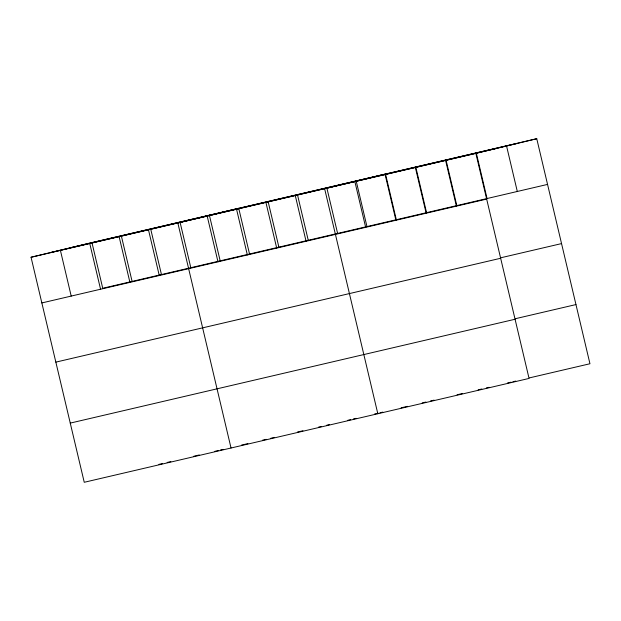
<?xml version="1.0" encoding="UTF-8"?>
<svg xmlns="http://www.w3.org/2000/svg" width="621" height="621" viewBox="0 0 621 621"><rect width="100%" height="100%" fill="white"/><g stroke="black" fill="none" stroke-linecap="round" stroke-linejoin="round"><path stroke-width="0.93" d="M536.754 138.716L475.865 153.395L529.061 378.43L84.246 482.284L31.05 257.249L91.939 242.57L536.754 138.716L589.95 363.751L529.457 377.879M71.85 247.414L516.664 143.56M51.147 252.405L495.962 148.551M31.05 257.249L475.865 153.395M547.559 184.406L102.744 288.268L91.939 242.57M41.848 302.939L486.67 199.085M501.054 257.715L561.547 243.595M55.843 362.128L500.658 258.266M515.469 318.689L575.962 304.569M70.258 423.103L515.073 319.248M158.898 464.392L162.57 463.538M167.15 462.466L170.822 461.605M193.76 456.256L199.263 454.968M214.858 451.327L218.53 450.473M220.362 450.039L223.118 449.402M241.468 445.117L247.888 443.619M262.567 440.188L266.238 439.334M270.826 438.263L274.49 437.401M297.428 432.045L302.932 430.764M318.526 427.124L321.282 426.48M326.786 425.191L329.541 424.554M347.884 420.27L350.64 419.625M353.396 418.981L356.144 418.337M374.494 414.052L378.166 413.198M379.998 412.771L382.753 412.127M401.096 407.842L407.523 406.344M422.202 402.92L425.866 402.059M430.454 400.987L434.126 400.134M457.048 394.777L462.544 393.497M478.123 389.856L481.795 389.002M486.375 387.931L489.123 387.294M507.458 383.01L511.122 382.156M512.954 381.729L515.709 381.084M506.503 145.78L517.309 191.47M476.26 152.844L487.058 198.534M446.01 159.9L456.815 205.598M445.614 160.459L456.419 206.149M415.767 166.964L426.565 212.661M415.371 167.515L426.169 213.213M396.322 219.718L385.517 174.027L324.628 188.706L377.824 413.741M385.121 174.579L395.926 220.276M356.159 180.882L366.964 226.572M354.878 181.643L365.676 227.333M326.801 187.736L337.607 233.426M297.443 194.59L308.249 240.28M295.27 195.561L306.068 241.251M268.086 201.445L278.891 247.135M265.912 202.415L276.71 248.105M249.533 253.989L238.728 208.299L177.839 222.978L231.035 448.013M236.554 209.269L247.352 254.959M209.37 215.153L220.176 260.851M207.197 216.124L217.994 261.814M180.012 222.007L190.818 267.705M150.655 228.862L161.46 274.56M148.481 229.832L159.279 275.522M121.297 235.716L132.102 281.414M119.123 236.686L129.921 282.376M89.766 243.541L100.563 289.231M60.408 250.395L71.205 296.085"/></g></svg>
